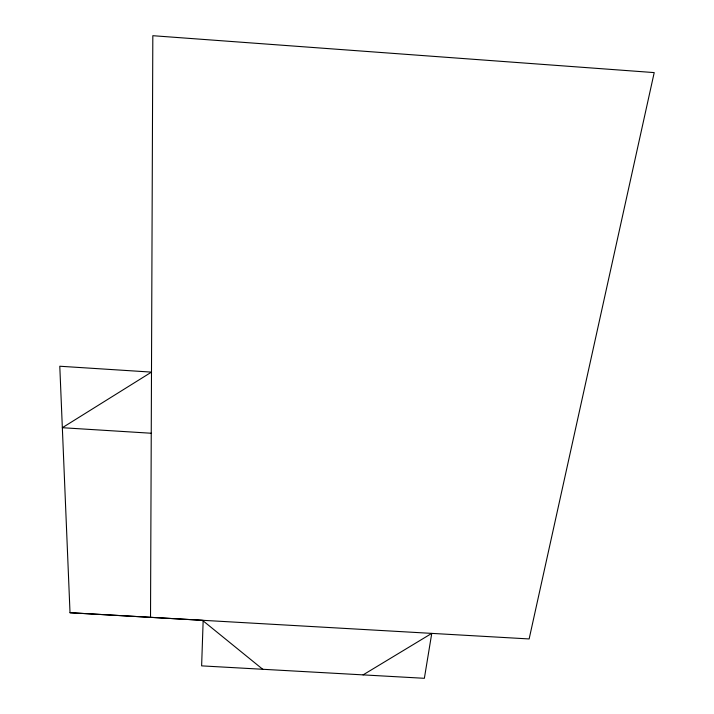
<?xml version="1.0" encoding="UTF-8"?>
<svg xmlns="http://www.w3.org/2000/svg" width="714" height="714" viewBox="0 0 714 714"><rect width="100%" height="100%" fill="white"/><g stroke="black" fill="none" stroke-linecap="round" stroke-linejoin="round"><path stroke-width="1.07" d="M150.52 617.324L152.823 35.7L654.211 72.596L529.136 638.941L70.017 612.728L59.789 366.237L151.493 372.11L62.341 427.713L151.252 433.246M203.169 620.332L201.625 665.867L424.366 678.3L431.756 633.38L363.087 674.882M70.017 612.728L202.419 620.296L262.752 669.286"/></g></svg>
